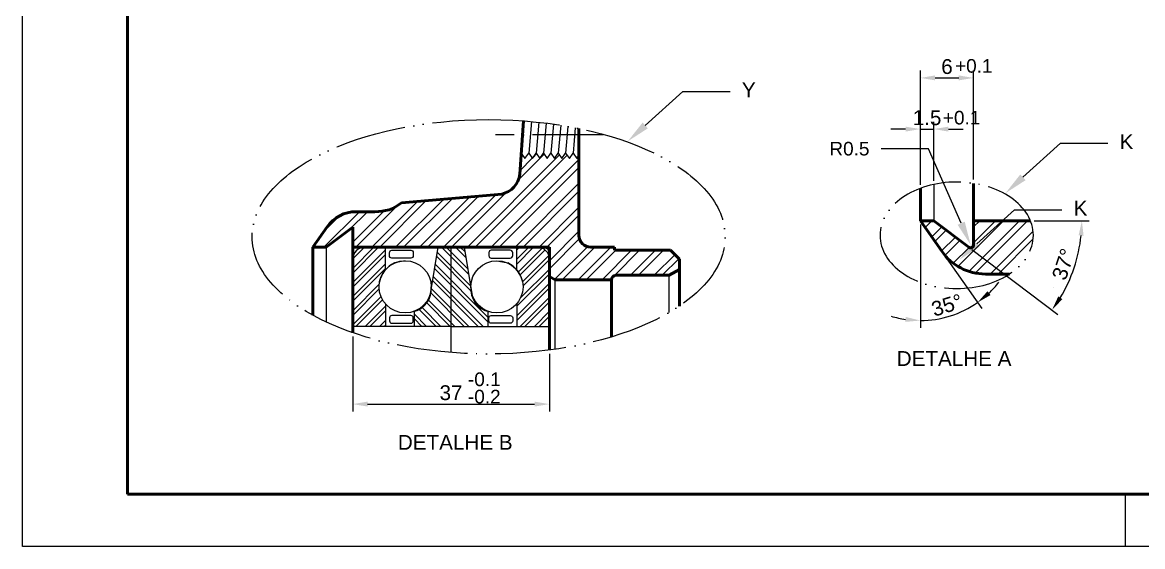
# Model space of a CAD drawing. Header units: millimetres. Extents: x 1789 to 2590, y 1108 to 1371.
# Drawn here: x 2217.2 to 2406.6, y 1107.7 to 1196.2 of the extents above; entities that cross this region are included whole.
import ezdxf
from ezdxf import colors
from ezdxf.entities.mleader import LeaderData, LeaderLine
from ezdxf.math import Vec2, Vec3

# ---------------------------------------------------------------- set-up
doc = ezdxf.new("R2010")
doc.units = ezdxf.units.MM
doc.linetypes.add('ACAD_ISO04W100', pattern=[30, 24, -3, 0, -3])
doc.linetypes.add('ACAD_ISO05W100', pattern=[33, 24, -3, 0, -3, 0, -3])
doc.layers.add('AM_0', color=7, linetype='Continuous', lineweight=50)
doc.layers.add('AM_BOR', color=7, linetype='Continuous', lineweight=50)
doc.styles.get("Standard").update_dxf_attribs({"font": 'arial.ttf'})
doc.dimstyles.new('ISO-25', dxfattribs={"dimtxt": 2.5, "dimasz": 2.5, "dimexe": 1.25, "dimexo": 0.625, "dimtad": 1, "dimtxsty": 'Standard', "dimcen": 2.5, "dimadec": 0, "dimazin": 0, "dimtfac": 1, "dimtmove": 0, "dimatfit": 3, "dimfxl": 1, "dimarcsym": 0})

# ---------------------------------------------------------------- blocks, each defined once
blk = doc.blocks.new('A3 ZTL')
for p, q in [((19.57, 280.82), (19.57, 9.78)), ((19.57, 9.78), (401.17, 9.78))]:
    blk.add_line(p, q)
at = {"layer": 'AM_BOR', "color": 135, "lineweight": 25}
for p, q in [((0, 0), (0, 290.61)), ((205.48, 9.78), (205.48, 0)), ((410.96, 0), (0, 0))]:
    blk.add_line(p, q, dxfattribs=at)
blk = doc.blocks.new('*D66')
at = {"color": 0, "lineweight": -2}
for p, q in [((2388.31, 1162.73), (2397.63, 1162.73)), ((2377.77, 1157.87), (2392.33, 1146.9))]:
    blk.add_line(p, q, dxfattribs=at)
blk.add_arc((2371.32, 1162.73), 25.05, 328.7197, 354.2803, dxfattribs=at)
at = {"color": 0}
for points in [[(2395.83, 1160.25), (2396.67, 1160.21), (2396.38, 1162.73)], [(2393.08, 1149.48), (2392.39, 1149.95), (2391.33, 1147.65)]]:
    blk.add_solid(points, dxfattribs=at)
at = {"layer": 'Defpoints', "color": 0}
for p in [(2371.32, 1162.73), (2378.07, 1162.73), (2387.68, 1162.73), (2377.27, 1158.24), (2394.09, 1152.27)]:
    blk.add_point(p, dxfattribs=at)
at = {"color": 0, "insert": (2393.28, 1155.38), "char_height": 2.5, "attachment_point": 5, "rotation": 71.5}
blk.add_mtext('37°', dxfattribs=at)
blk = doc.blocks.new('*D67')
at = {"color": 0, "lineweight": -2}
for p, q in [((2369.07, 1162.1), (2369.07, 1144.62)), ((2373.04, 1157.05), (2379.46, 1147.89))]:
    blk.add_line(p, q, dxfattribs=at)
for start, end in [(313.503, 322.0059), (270, 305), (252.9941, 261.497)]:
    blk.add_arc((2369.07, 1162.73), 16.86, start, end, dxfattribs=at)
at = {"color": 0}
for points in [[(2380.94, 1150.17), (2380.42, 1150.82), (2378.74, 1148.92)], [(2366.61, 1146.47), (2366.55, 1145.64), (2369.07, 1145.87)]]:
    blk.add_solid(points, dxfattribs=at)
at = {"layer": 'Defpoints', "color": 0}
for p in [(2369.07, 1168.19), (2369.07, 1162.73), (2369.07, 1162.73), (2372.69, 1157.56), (2372.48, 1146.21)]:
    blk.add_point(p, dxfattribs=at)
at = {"color": 0, "insert": (2373.57, 1148.46), "char_height": 2.5, "attachment_point": 5, "rotation": 17.5}
blk.add_mtext('35°', dxfattribs=at)
blk = doc.blocks.new('*D68')
at = {"color": 0, "lineweight": -2}
for p, q in [((2366.57, 1178.21), (2364.07, 1178.21)), ((2369.07, 1168.81), (2369.07, 1179.46)), ((2369.07, 1178.21), (2371.32, 1178.21)), ((2371.32, 1169.47), (2371.32, 1179.46)), ((2373.82, 1178.21), (2376.32, 1178.21))]:
    blk.add_line(p, q, dxfattribs=at)
at = {"color": 0}
for points in [[(2366.57, 1178.62), (2366.57, 1177.79), (2369.07, 1178.21)], [(2373.82, 1178.62), (2373.82, 1177.79), (2371.32, 1178.21)]]:
    blk.add_solid(points, dxfattribs=at)
at = {"layer": 'Defpoints', "color": 0}
for p in [(2371.32, 1178.21), (2371.32, 1168.85), (2369.07, 1168.19)]:
    blk.add_point(p, dxfattribs=at)
at = {"color": 0, "insert": (2370.2, 1180.11), "char_height": 2.5, "attachment_point": 5}
blk.add_mtext('1.5', dxfattribs=at)
blk = doc.blocks.new('*D69')
at = {"color": 0, "lineweight": -2}
for p, q in [((2369.07, 1168.81), (2369.07, 1188.1)), ((2378.07, 1169.67), (2378.07, 1188.1)), ((2371.57, 1186.85), (2375.57, 1186.85))]:
    blk.add_line(p, q, dxfattribs=at)
at = {"color": 0}
for points in [[(2371.57, 1187.27), (2371.57, 1186.44), (2369.07, 1186.85)], [(2375.57, 1187.27), (2375.57, 1186.44), (2378.07, 1186.85)]]:
    blk.add_solid(points, dxfattribs=at)
at = {"layer": 'Defpoints', "color": 0}
for p in [(2378.07, 1186.85), (2378.07, 1169.04), (2369.07, 1168.19)]:
    blk.add_point(p, dxfattribs=at)
at = {"color": 0, "insert": (2373.57, 1188.75), "char_height": 2.5, "attachment_point": 5}
blk.add_mtext('6', dxfattribs=at)
blk = doc.blocks.new('*D73')
at = {"color": 0, "lineweight": -2}
for p, q in [((2273.09, 1143.19), (2273.09, 1130.5)), ((2306.34, 1140.26), (2306.34, 1130.5)), ((2275.59, 1131.75), (2303.84, 1131.75))]:
    blk.add_line(p, q, dxfattribs=at)
at = {"color": 0}
for points in [[(2275.59, 1132.17), (2275.59, 1131.34), (2273.09, 1131.75)], [(2303.84, 1132.17), (2303.84, 1131.34), (2306.34, 1131.75)]]:
    blk.add_solid(points, dxfattribs=at)
at = {"layer": 'Defpoints', "color": 0}
for p in [(2273.09, 1143.81), (2306.34, 1140.88), (2306.34, 1131.75)]:
    blk.add_point(p, dxfattribs=at)
at = {"color": 0, "insert": (2289.71, 1133.66), "char_height": 2.5, "attachment_point": 5}
blk.add_mtext('37', dxfattribs=at)

msp = doc.modelspace()

# ---------------------------------------------------------------- hatches: boundary and pattern name
h = msp.add_hatch()
h.set_pattern_fill('ANSI32', color=256, scale=0.3, angle=180, style=0)
h.paths.add_polyline_path([(2311.338, 1173.788), (2310.963, 1173.248), (2310.338, 1174.148), (2309.713, 1173.248), (2309.088, 1174.148), (2308.463, 1173.248), (2307.838, 1174.148), (2307.213, 1173.248), (2306.588, 1174.148), (2305.963, 1173.248), (2305.338, 1174.148), (2304.713, 1173.248), (2304.088, 1174.148), (2303.463, 1173.248), (2302.838, 1174.148), (2302.213, 1173.248), (2301.584, 1174.154), (2301.338, 1170.576, -0.3209558), (2298.277, 1167.239), (2281.338, 1165.757, -0.1829051), (2276.838, 1164.257), (2273.663, 1164.257, 0.2446984), (2268.748, 1161.698), (2266.338, 1158.257), (2268.591, 1158.257), (2273.091, 1161.648), (2273.091, 1158.257), (2304.332, 1158.257), (2306.338, 1158.257), (2306.338, 1153.334), (2307.338, 1152.757), (2316.838, 1152.757, -0.4142136), (2317.588, 1153.507), (2326.606, 1153.507), (2328.338, 1154.507), (2328.338, 1156.257), (2326.838, 1157.757), (2317.338, 1157.757), (2317.338, 1158.257), (2313.338, 1158.257, -0.4142136), (2311.338, 1160.257)])
h = msp.add_hatch()
h.set_pattern_fill('ANSI32', color=256, scale=0.3, angle=180, style=0)
edge = h.paths.add_edge_path()
edge.add_ellipse((2375.213, 1160.263), major_axis=(12.968, 0), ratio=0.6940357, start_angle=-46.56721, end_angle=15.89163)
edge.add_line((2387.685, 1162.727), (2378.072, 1162.727))
edge.add_line((2378.072, 1162.727), (2378.072, 1158.644))
edge.add_arc((2377.572, 1158.644), 0.5, -127, 0, ccw=False)
edge.add_line((2377.271, 1158.244), (2371.322, 1162.727))
edge.add_line((2371.322, 1162.727), (2369.072, 1162.727))
edge.add_line((2369.072, 1162.727), (2372.686, 1157.565))
edge.add_arc((2380.059, 1162.727), 9, 215, 270)
edge.add_line((2380.059, 1153.727), (2384.128, 1153.727))
h = msp.add_hatch()
h.set_pattern_fill('ANSI32', color=256, scale=0.17689, style=0)
h.set_pattern_definition([(45, (1199.4068, 235.8806), (-1.1913881, 1.1913881), []), (45, (1200.201, 235.8806), (-1.1913881, 1.1913881), [])])
h.paths.add_polyline_path([(2300.83, 1148.712), (2300.83, 1144.884), (2306.338, 1144.884), (2306.338, 1156.251, 0.4142136), (2304.332, 1158.257), (2300.83, 1158.257), (2300.83, 1154.428, -0.1782905), (2301.882, 1151.57, -0.1782905)])
h.paths.add_polyline_path([(2277.547, 1151.57, -0.1782905), (2278.6, 1154.428), (2278.6, 1158.257), (2275.097, 1158.257, 0.4142136), (2273.091, 1156.251), (2273.091, 1155.695), (2273.091, 1144.884), (2278.6, 1144.884), (2278.6, 1148.712, -0.1782905)])
h = msp.add_hatch()
h.set_pattern_fill('ANSI32', color=256, scale=0.17689, angle=90, style=0)
h.set_pattern_definition([(135, (1199.4068, 235.8806), (-1.1913881, -1.1913881), []), (135, (1199.4068, 236.6748), (-1.1913881, -1.1913881), [])])
h.paths.add_polyline_path([(2283.478, 1147.409), (2283.478, 1144.884), (2289.715, 1144.884), (2289.715, 1158.257), (2287.486, 1158.257), (2286.371, 1151.443, -0.3596879)])
h.paths.add_polyline_path([(2293.058, 1151.443), (2291.943, 1158.257), (2291.721, 1158.257), (2289.715, 1158.257), (2289.715, 1144.884), (2295.952, 1144.884), (2295.952, 1147.409, -0.3596879)])

# ---------------------------------------------------------------- linework, layer by layer
at = {"lineweight": 50}
for p, q in [((2301.338, 1170.576), (2301.957, 1179.588)), ((2311.338, 1178.304), (2311.338, 1160.257)), ((2378.072, 1169.041), (2378.072, 1162.727)), ((2281.338, 1165.757), (2298.277, 1167.239)), ((2369.072, 1162.727), (2369.072, 1168.19)), ((2281.338, 1165.757), (2281.338, 1165.757)), ((2273.663, 1164.257), (2276.838, 1164.257)), ((2266.338, 1158.257), (2268.748, 1161.698)), ((2268.591, 1158.257), (2273.091, 1161.648)), ((2273.091, 1143.81), (2273.091, 1161.648)), ((2371.322, 1162.727), (2369.072, 1162.727)), ((2369.072, 1162.727), (2372.686, 1157.565)), ((2369.072, 1162.727), (2371.322, 1162.727)), ((2369.072, 1162.727), (2371.322, 1162.727)), ((2371.322, 1162.727), (2377.271, 1158.244)), ((2378.072, 1162.727), (2387.685, 1162.727)), ((2378.072, 1162.727), (2378.072, 1158.644)), ((2266.338, 1158.257), (2267.838, 1158.257)), ((2266.338, 1158.257), (2268.591, 1158.257)), ((2266.338, 1158.257), (2266.338, 1146.772)), ((2273.091, 1154.226), (2273.091, 1158.257)), ((2273.091, 1158.257), (2304.332, 1158.257)), ((2273.091, 1155.695), (2273.091, 1158.257)), ((2275.429, 1158.257), (2306.338, 1158.257)), ((2306.338, 1145.216), (2306.338, 1158.257)), ((2306.338, 1140.882), (2306.338, 1157.457)), ((2317.338, 1158.257), (2313.338, 1158.257)), ((2317.338, 1157.757), (2317.338, 1158.257)), ((2326.838, 1157.757), (2317.338, 1157.757)), ((2317.338, 1157.757), (2317.338, 1157.757)), ((2326.838, 1157.757), (2328.338, 1156.257)), ((2328.338, 1148.321), (2328.338, 1156.257)), ((2328.338, 1154.507), (2326.606, 1153.507)), ((2380.059, 1153.727), (2384.128, 1153.727)), ((2307.338, 1152.757), (2306.338, 1153.334)), ((2307.338, 1152.757), (2316.838, 1152.757)), ((2316.838, 1143.097), (2316.838, 1152.757)), ((2326.606, 1153.507), (2317.588, 1153.507)), ((2391.572, 1151.477), (2391.572, 1151.477))]:
    msp.add_line(p, q, dxfattribs=at)
for p, q in [((2301.588, 1174.148), (2302.066, 1179.58)), ((2303.307, 1179.476), (2302.838, 1174.148)), ((2304.546, 1179.353), (2304.088, 1174.148)), ((2305.784, 1179.21), (2305.338, 1174.148)), ((2307.019, 1179.047), (2306.588, 1174.148)), ((2308.253, 1178.862), (2307.838, 1174.148)), ((2309.485, 1178.656), (2309.088, 1174.148)), ((2310.715, 1178.428), (2310.338, 1174.148)), ((2301.588, 1174.148), (2302.213, 1173.248)), ((2302.213, 1173.248), (2302.838, 1174.148)), ((2302.838, 1174.148), (2303.463, 1173.248)), ((2303.463, 1173.248), (2304.088, 1174.148)), ((2304.088, 1174.148), (2304.713, 1173.248)), ((2304.713, 1173.248), (2305.338, 1174.148)), ((2305.338, 1174.148), (2305.963, 1173.248)), ((2305.963, 1173.248), (2306.588, 1174.148)), ((2306.588, 1174.148), (2307.213, 1173.248)), ((2307.213, 1173.248), (2307.838, 1174.148)), ((2307.838, 1174.148), (2308.463, 1173.248)), ((2308.463, 1173.248), (2309.088, 1174.148)), ((2309.088, 1174.148), (2309.713, 1173.248)), ((2309.713, 1173.248), (2310.338, 1174.148)), ((2310.338, 1174.148), (2310.963, 1173.248)), ((2310.963, 1173.248), (2311.338, 1173.788)), ((2371.322, 1168.848), (2371.322, 1162.727)), ((2268.591, 1158.257), (2268.591, 1145.629)), ((2275.097, 1158.257), (2291.721, 1158.257)), ((2275.097, 1158.257), (2291.721, 1158.257)), ((2278.6, 1154.428), (2278.6, 1158.257)), ((2278.6, 1154.428), (2278.6, 1158.257)), ((2287.486, 1158.257), (2286.198, 1150.385)), ((2287.486, 1158.257), (2286.198, 1150.385)), ((2289.715, 1144.884), (2289.715, 1158.257)), ((2289.715, 1144.884), (2289.715, 1158.257)), ((2289.715, 1144.884), (2289.715, 1158.257)), ((2289.715, 1140.469), (2289.715, 1158.257)), ((2304.332, 1158.257), (2291.721, 1158.257)), ((2306.338, 1158.257), (2291.721, 1158.257)), ((2291.943, 1158.257), (2293.232, 1150.385)), ((2291.943, 1158.257), (2293.232, 1150.385)), ((2300.83, 1154.428), (2300.83, 1158.257)), ((2300.83, 1154.428), (2300.83, 1158.257)), ((2273.091, 1144.884), (2273.091, 1156.251)), ((2273.091, 1144.884), (2273.091, 1156.251)), ((2281.954, 1155.977), (2280.125, 1155.627)), ((2281.954, 1155.977), (2280.125, 1155.627)), ((2297.476, 1155.977), (2299.304, 1155.627)), ((2297.476, 1155.977), (2299.304, 1155.627)), ((2306.338, 1144.884), (2306.338, 1156.251)), ((2306.338, 1144.884), (2306.338, 1156.251)), ((2307.338, 1141.02), (2307.338, 1152.757)), ((2326.606, 1147.232), (2326.606, 1153.507)), ((2278.6, 1148.712), (2278.6, 1144.884)), ((2278.6, 1148.712), (2278.6, 1144.884)), ((2300.83, 1148.712), (2300.83, 1144.884)), ((2300.83, 1148.712), (2300.83, 1144.884)), ((2283.478, 1147.436), (2283.478, 1144.884)), ((2283.478, 1147.436), (2283.478, 1144.884)), ((2295.952, 1147.436), (2295.952, 1144.884)), ((2295.952, 1147.436), (2295.952, 1144.884)), ((2289.715, 1144.884), (2273.091, 1144.884)), ((2289.715, 1144.884), (2273.091, 1144.884)), ((2289.715, 1144.884), (2306.338, 1144.884)), ((2289.715, 1144.884), (2306.338, 1144.884))]:
    msp.add_line(p, q)
at = {"linetype": 'ACAD_ISO04W100', "ltscale": 0.5}
msp.add_line((2315.459, 1177.248), (2297.217, 1177.248), dxfattribs=at)
for points in [[(2279.701, 1157.735), (2282.925, 1157.735, -0.4142136), (2283.327, 1157.334), (2283.327, 1156.821, -0.4142136), (2282.925, 1156.419), (2279.701, 1156.419, -0.4142136), (2279.299, 1156.821), (2279.299, 1157.334, -0.4142136)], [(2279.701, 1157.735), (2282.925, 1157.735, -0.4142136), (2283.327, 1157.334), (2283.327, 1156.821, -0.4142136), (2282.925, 1156.419), (2279.701, 1156.419, -0.4142136), (2279.299, 1156.821), (2279.299, 1157.334, -0.4142136)], [(2299.729, 1157.735), (2296.504, 1157.735, 0.4142136), (2296.103, 1157.334), (2296.103, 1156.821, 0.4142136), (2296.504, 1156.419), (2299.729, 1156.419, 0.4142136), (2300.13, 1156.821), (2300.13, 1157.334, 0.4142136)], [(2299.729, 1157.735), (2296.504, 1157.735, 0.4142136), (2296.103, 1157.334), (2296.103, 1156.821, 0.4142136), (2296.504, 1156.419), (2299.729, 1156.419, 0.4142136), (2300.13, 1156.821), (2300.13, 1157.334, 0.4142136)], [(2279.701, 1145.406), (2282.925, 1145.406, 0.4142136), (2283.327, 1145.807), (2283.327, 1146.32, 0.4142136), (2282.925, 1146.721), (2279.701, 1146.721, 0.4142136), (2279.299, 1146.32), (2279.299, 1145.807, 0.4142136)], [(2279.701, 1145.406), (2282.925, 1145.406, 0.4142136), (2283.327, 1145.807), (2283.327, 1146.32, 0.4142136), (2282.925, 1146.721), (2279.701, 1146.721, 0.4142136), (2279.299, 1146.32), (2279.299, 1145.807, 0.4142136)], [(2299.729, 1145.406), (2296.504, 1145.406, -0.4142136), (2296.103, 1145.807), (2296.103, 1146.32, -0.4142136), (2296.504, 1146.721), (2299.729, 1146.721, -0.4142136), (2300.13, 1146.32), (2300.13, 1145.807, -0.4142136)], [(2299.729, 1145.406), (2296.504, 1145.406, -0.4142136), (2296.103, 1145.807), (2296.103, 1146.32, -0.4142136), (2296.504, 1146.721), (2299.729, 1146.721, -0.4142136), (2300.13, 1146.32), (2300.13, 1145.807, -0.4142136)]]:
    msp.add_lwpolyline(points, format="xyb", close=True)
for centre in [(2281.954, 1151.57), (2281.954, 1151.57), (2297.476, 1151.57), (2297.476, 1151.57)]:
    msp.add_circle(centre, 4.406)
at = {"lineweight": 50}
for centre, radius, start, end in [((2297.476, 1171.046), 3.891, 281.88714, 353.06449), ((2277.106, 1170.952), 6.7, 267.70471, 309.16519), ((2273.663, 1158.257), 6, 90, 145), ((2313.338, 1160.257), 2, 180, 270), ((2305.538, 1157.457), 0.8, 0, 90), ((2380.059, 1162.727), 9, 215, 270), ((2377.572, 1158.644), 0.5, 233, 0), ((2317.588, 1152.757), 0.75, 90, 180)]:
    msp.add_arc(centre, radius, start, end, dxfattribs=at)
for centre, radius, start, end in [((2275.097, 1156.251), 2.006, 90, 180), ((2275.097, 1156.251), 2.006, 90, 180), ((2304.332, 1156.251), 2.006, 0, 90), ((2304.332, 1156.251), 2.006, 0, 90), ((2282.229, 1151.381), 4.739, 116.35534, 168.27949), ((2282.229, 1151.381), 4.739, 116.35534, 168.27949), ((2297.201, 1151.381), 4.739, 11.72051, 63.64466), ((2297.201, 1151.381), 4.739, 11.72051, 63.64466), ((2282.483, 1151.177), 3.897, 282.18421, 5.79012), ((2282.483, 1151.177), 3.897, 282.18421, 5.79012), ((2296.946, 1151.177), 3.897, 174.20988, 257.81579), ((2296.946, 1151.177), 3.897, 174.20988, 257.81579)]:
    msp.add_arc(centre, radius, start, end)
at = {"linetype": 'ACAD_ISO05W100', "ltscale": 0.5}
msp.add_ellipse((2296.067, 1160.011), major_axis=(-39.991, 0), ratio=0.4949341, start_param=-1.5707963, end_param=4.712389, dxfattribs=at)
at = {"linetype": 'ACAD_ISO05W100', "ltscale": 0.5, "extrusion": (0, 0, -1)}
msp.add_ellipse((2375.213, 1160.263), major_axis=(12.968, 0), ratio=0.6940357, dxfattribs=at)

# ---------------------------------------------------------------- block references
at = {"layer": 'AM_0', "color": 0, "lineweight": 0, "xscale": 0.9075000000000002, "yscale": 0.9075000000000002, "zscale": 0.9075000000000002}
msp.add_blockref('A3 ZTL', (2217.226, 1107.689), dxfattribs=at)

# ---------------------------------------------------------------- texts
at = {"attachment_point": 1}
for s, width, insert, char_height in [('+0.1', 18.23779, (2374.931, 1190.033), 2.3), ('+0.1', 18.23779, (2372.878, 1181.284), 2.3), ('DETALHE A', 28.00005, (2365.069, 1140.704), 2.5), ('-0.1', 18.23779, (2292.563, 1137.094), 2.3), ('-0.2', 18.23779, (2292.563, 1134.167), 2.3), ('DETALHE B', 28.00005, (2280.717, 1126.541), 2.5)]:
    msp.add_mtext_dynamic_manual_height_columns(s, width=width, gutter_width=12.5, heights=[0], dxfattribs=dict(at, insert=insert, char_height=char_height))

# ---------------------------------------------------------------- dimensions: what is measured, and where the dimension line sits
for base, p1, p2, text, picture, middle in [((2378.072, 1186.853), (2369.072, 1168.19), (2378.072, 1169.041), '6', '*D69', (2373.572, 1188.754)), ((2306.338, 1131.754), (2273.091, 1143.81), (2306.338, 1140.882), '37', '*D73', (2289.715, 1133.656))]:
    dim = msp.add_linear_dim(base=base, p1=p1, p2=p2, text=text, dimstyle='ISO-25')
    dim.commit()
    dim.dimension.update_dxf_attribs({"geometry": picture, "text_midpoint": middle})
dim = msp.add_linear_dim(base=(2371.322, 1178.206), p1=(2369.072, 1168.19), p2=(2371.322, 1168.848), text='1.5', dimstyle='ISO-25')
dim.commit()
dim.dimension.update_dxf_attribs({"geometry": '*D68', "text_midpoint": (2370.197, 1178.206), "dimtype": 160})
for base, line1, line2, picture, middle in [((2372.482, 1146.214), ((2369.072, 1162.727), (2369.072, 1168.19)), ((2369.072, 1162.727), (2372.686, 1157.565)), '*D67', (2373.57, 1148.46)), ((2394.09, 1152.271), ((2378.072, 1162.727), (2387.685, 1162.727)), ((2371.322, 1162.727), (2377.271, 1158.244)), '*D66', (2393.277, 1155.381))]:
    dim = msp.add_angular_dim_2l(base=base, line1=line1, line2=line2, dimstyle='ISO-25')
    dim.commit()
    dim.dimension.update_dxf_attribs({"geometry": picture, "text_midpoint": middle})

# ---------------------------------------------------------------- leaders
ml = msp.add_multileader_mtext('Standard')
ml.set_content('Y', color=256)
ml.set_leader_properties()
ml.build(insert=Vec2(0, 0))
ctx = ml.context
ctx.base_point, ctx.char_height, ctx.plane_origin = Vec3(2336.887, 1184.579), 2.5, Vec3(2319.585, 1176.135)
notes = []
notes.append((ctx, [(0, (1, 1, 0), (2328.887, 1184.579), (1, 0), 8, [(0, [(2319.585, 1176.135)], 0, [])])]))
ctx.mtext.insert, ctx.mtext.flow_direction = Vec3(2338.887, 1186.079), 5
ml = msp.add_multileader_mtext('Standard')
ml.set_content('K', color=256)
ml.set_leader_properties()
ml.build(insert=Vec2(0, 0))
ctx = ml.context
ctx.base_point, ctx.char_height, ctx.plane_origin = Vec3(2400.759, 1175.821), 2.5, Vec3(2383.456, 1167.378)
notes.append((ctx, [(0, (1, 1, 0), (2392.759, 1175.821), (1, 0), 8, [(0, [(2383.456, 1167.378)], 0, [])])]))
ctx.mtext.insert, ctx.mtext.flow_direction = Vec3(2402.759, 1177.321), 5
ml = msp.add_multileader_mtext('Standard')
ml.set_content('R0.5', color=256)
ml.set_leader_properties()
ml.build(insert=Vec2(0, 0))
ctx = ml.context
ctx.base_point, ctx.char_height, ctx.plane_origin = Vec3(2352.062, 1174.878), 2.3, Vec3(2377.572, 1158.644)
ctx.text_align_type = 2
notes.append((ctx, [(0, (1, 1, 0), (2370.467, 1174.878), (-1, 0), 8, [(0, [(2377.572, 1158.644)], 0, [])])]))
ctx.mtext.insert, ctx.mtext.alignment, ctx.mtext.flow_direction = Vec3(2360.467, 1176.048), 3, 5
ml = msp.add_multileader_mtext('Standard')
ml.set_content('K', color=256)
ml.set_leader_properties()
ml.build(insert=Vec2(0, 0))
ctx = ml.context
ctx.base_point, ctx.char_height, ctx.plane_origin = Vec3(2392.983, 1164.596), 2.5, Vec3(2375.681, 1156.152)
notes.append((ctx, [(0, (1, 1, 0), (2384.983, 1164.596), (1, 0), 8, [(0, [(2375.681, 1156.152)], 0, [])])]))
ctx.mtext.insert, ctx.mtext.flow_direction = Vec3(2394.983, 1166.096), 5
for ctx, leaders in notes:
    for number, flags, end, landing, length, lines in leaders:
        leader = LeaderData()
        leader.index, (leader.has_last_leader_line, leader.has_dogleg_vector, leader.attachment_direction) = number, flags
        leader.last_leader_point, leader.dogleg_vector, leader.dogleg_length = Vec3(end), Vec3(landing), length
        for number, points, colour, breaks in lines:
            line = LeaderLine()
            line.index, line.vertices, line.color, line.breaks = number, Vec3.list(points), colors.encode_raw_color(colour), breaks
            leader.lines.append(line)
        ctx.leaders.append(leader)

doc.saveas('drawing.dxf')
